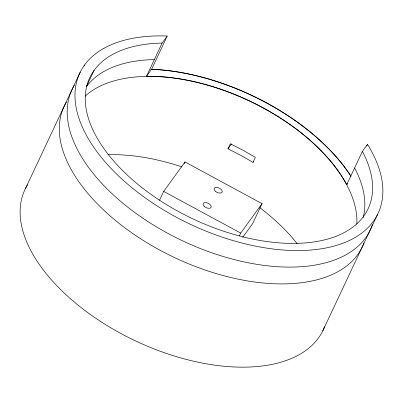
<?xml version="1.0" encoding="UTF-8"?>
<svg xmlns="http://www.w3.org/2000/svg" width="403" height="403" viewBox="0 0 403 403"><rect width="100%" height="100%" fill="white"/><g stroke="black" fill="none" stroke-linecap="round" stroke-linejoin="round"><path stroke-width="0.6" d="M25.439 188.594L80.303 72.001M84.026 66.107L84.514 65.074M94.141 70.283L86.358 86.821A153.83 83.784 25.2 0 1 154.349 59.604M146.501 76.283L162.132 43.066L167.245 36.018L151.614 69.23L146.501 76.283A153.83 83.784 25.2 0 1 346.751 184.655L347.482 183.647M159.497 200.296L163.678 191.405L185.017 161.971L262.041 203.651L252.621 223.665L242.687 237.367M184.236 163.638L185.017 161.971M227.992 148.818L230.345 143.816L243.074 150.294L255.376 157.361L253.024 162.364L240.722 155.296L227.992 148.818L231.564 143.891M239.392 235.866L240.702 233.085L262.041 203.651M346.751 184.655L362.383 151.437L367.496 144.39L366.715 146.042M322.682 331.049L377.631 214.28M253.024 162.364L253.739 161.381M163.678 191.405L240.702 233.085M324.606 326.682A164.817 89.763 25.2 0 1 134.254 340.293A164.817 89.763 25.2 0 1 27.555 184.791M372.407 224.617A164.817 89.763 25.2 0 1 183.617 241.311A164.817 89.763 25.2 0 1 74.318 85.265M108.085 154.692A153.83 83.784 25.2 0 1 181.914 166.897M259.915 207.762A153.83 83.784 25.2 0 1 297.056 243.568M354.6 167.975A153.83 83.784 25.2 0 1 363.148 217.549M367.496 144.39A164.817 89.763 25.2 0 1 294.215 250.535A164.817 89.763 25.2 0 1 88.675 139.302A164.817 89.763 25.2 0 1 167.245 36.018M362.383 151.437A153.83 83.784 25.2 0 1 286.755 243.296A153.83 83.784 25.2 0 1 99.47 141.942A153.83 83.784 25.2 0 1 162.132 43.066M85.149 96.146A153.83 83.784 25.2 0 1 249.019 100.826A153.83 83.784 25.2 0 1 356.841 224.144M363.985 242.878A164.817 89.763 25.2 0 1 174.434 257.527A164.817 89.763 25.2 0 1 66.404 102.08M150.651 69.341A164.817 89.763 25.2 0 1 350.872 176.282M151.614 69.23A164.817 89.763 25.2 0 1 350.927 176.126M204.215 206.346A4.393 2.393 25.2 0 0 211.086 207.338A4.393 2.393 25.2 0 0 206.069 202.638A4.393 2.393 25.2 0 0 204.215 206.346M215.237 191.138A4.393 2.393 25.2 0 0 222.113 192.135A4.393 2.393 25.2 0 0 217.091 187.43A4.393 2.393 25.2 0 0 215.237 191.138"/></g></svg>
